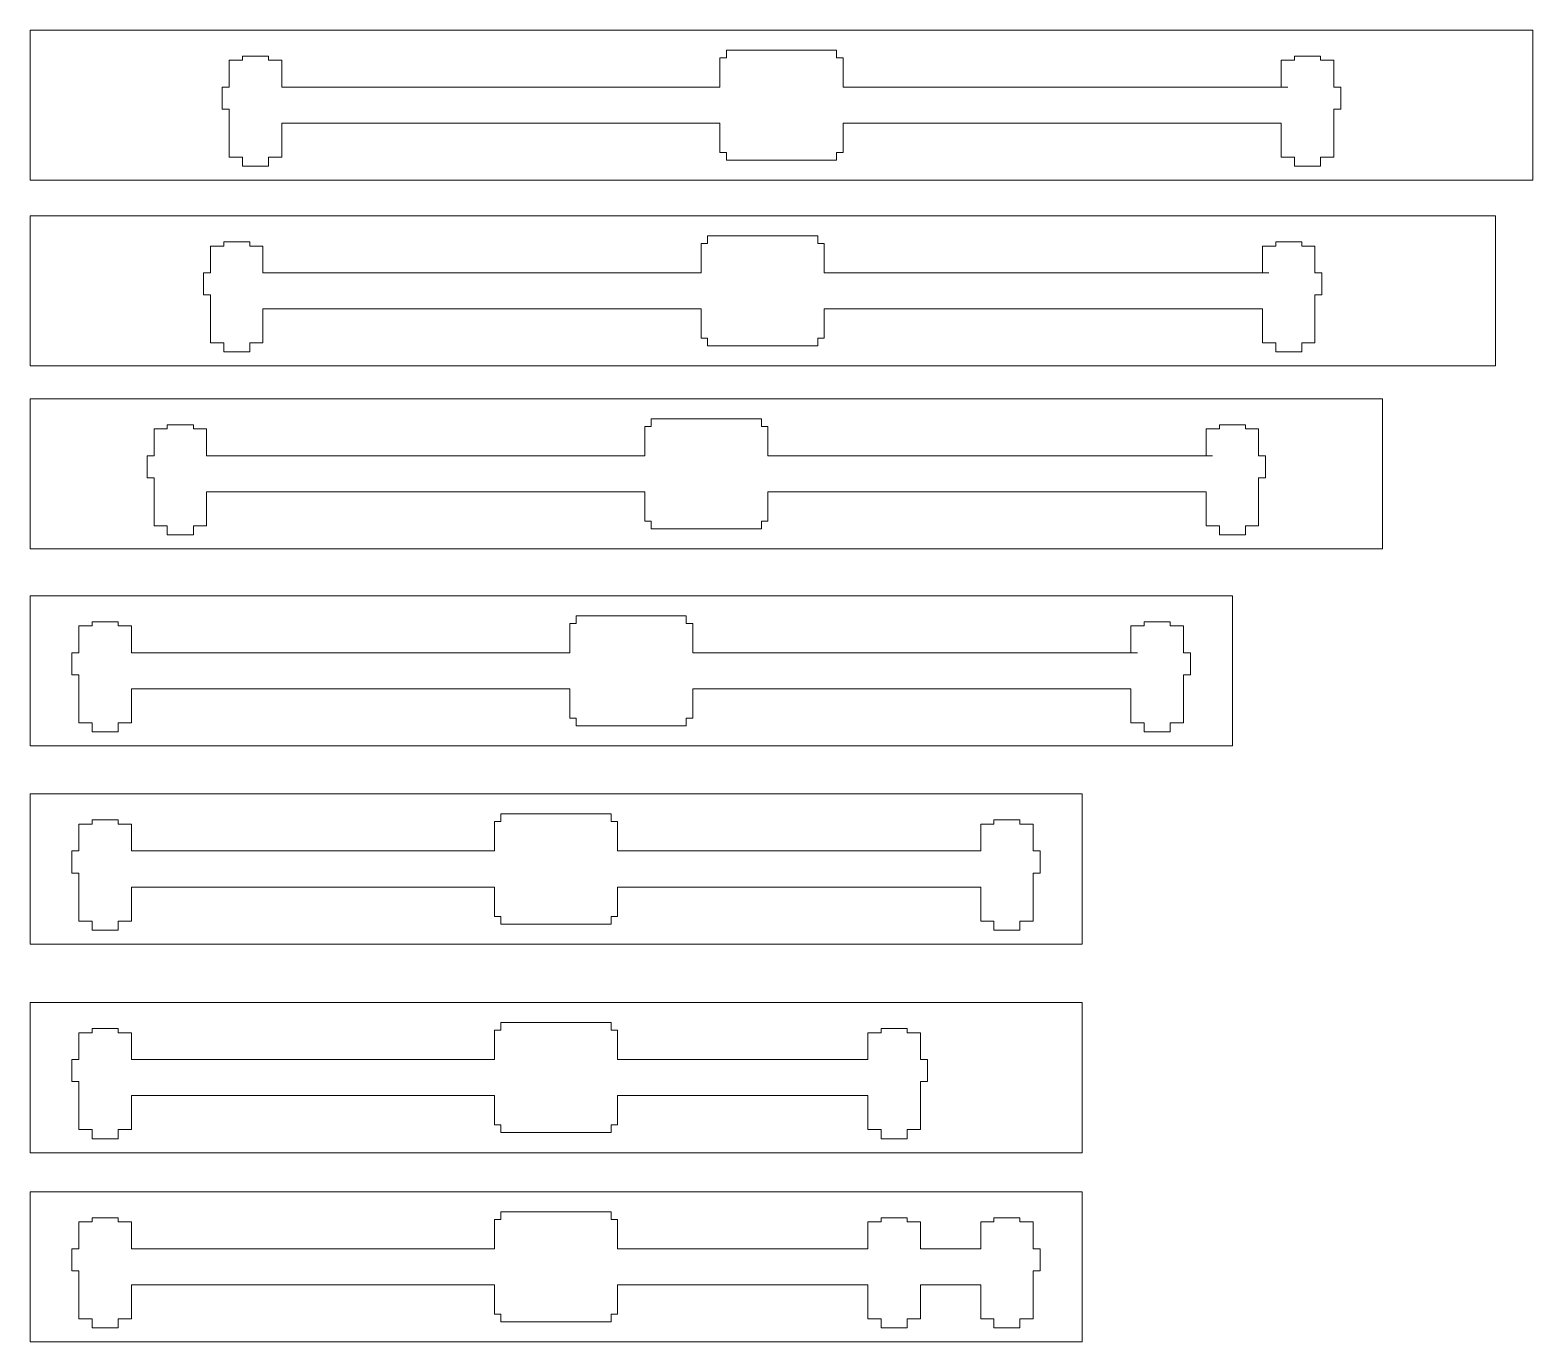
# Model space of a CAD drawing. Header units: millimetres. Extents: x -489 to 489, y -241 to 468.
# Drawn here: x 97.3 to 287.8, y -71.3 to 95.1 of the extents above; entities that cross this region are included whole.
import ezdxf

# ---------------------------------------------------------------- set-up
doc = ezdxf.new("R2010")
doc.units = ezdxf.units.MM
doc.header["$MEASUREMENT"] = 0
doc.layers.add('Layer 1', color=7, linetype='Continuous')

msp = doc.modelspace()

# ---------------------------------------------------------------- linework, layer by layer
at = {"layer": 'Layer 1', "color": 250, "lineweight": 9}
for points in [[(97.2987, 76.0051), (287.7987, 76.0051), (287.7987, 95.0551), (97.2987, 95.0551), (97.2987, 76.0051)], [(97.2989, 52.4551), (283.0359, 52.4551), (283.0359, 71.5051), (97.2989, 71.5051), (97.2989, 52.4551)], [(97.2987, 29.26), (268.7487, 29.26), (268.7487, 48.31), (97.2987, 48.31), (97.2987, 29.26)], [(97.2987, 4.2793), (249.6987, 4.2793), (249.6987, 23.3293), (97.2987, 23.3293), (97.2987, 4.2793)], [(97.2987, -20.856), (230.6487, -20.856), (230.6487, -1.806), (97.2987, -1.806), (97.2987, -20.856)], [(97.2987, -47.3027), (230.6487, -47.3027), (230.6487, -28.2527), (97.2987, -28.2527), (97.2987, -47.3027)], [(97.2987, -71.3027), (230.6487, -71.3027), (230.6487, -52.2527), (97.2987, -52.2527), (97.2987, -71.3027)]]:
    msp.add_lwpolyline(points, close=True, dxfattribs=at)
for points in [[(127.5247, 91.7531), (127.5247, 91.7531), (124.2227, 91.7531), (124.2227, 91.7531)], [(124.2227, 91.7531), (124.2227, 91.7531), (124.2227, 91.2197), (124.2227, 91.2197)], [(127.5247, 91.2197), (127.5247, 91.2197), (127.5247, 91.7531), (127.5247, 91.7531)], [(185.5637, 91.5347), (185.5637, 91.5347), (184.7509, 91.5347), (184.7509, 91.5347)], [(184.7509, 87.8161), (184.7509, 87.8161), (184.7509, 91.5347), (184.7509, 91.5347)], [(185.5637, 92.5151), (185.5637, 92.5151), (199.5337, 92.5151), (199.5337, 92.5151)], [(185.5637, 92.5151), (185.5637, 92.5151), (185.5637, 91.5347), (185.5637, 91.5347)], [(199.5337, 92.5151), (199.5337, 92.5151), (199.5337, 91.5347), (199.5337, 91.5347)], [(199.5337, 91.5347), (199.5337, 91.5347), (200.3465, 91.5347), (200.3465, 91.5347)], [(200.3465, 87.8161), (200.3465, 87.8161), (200.3465, 91.5347), (200.3465, 91.5347)], [(257.5727, 91.2197), (257.5727, 91.2197), (257.5727, 91.7531), (257.5727, 91.7531)], [(257.5727, 91.7531), (257.5727, 91.7531), (260.8747, 91.7531), (260.8747, 91.7531)], [(260.8747, 91.7531), (260.8747, 91.7531), (260.8747, 91.2197), (260.8747, 91.2197)], [(124.2227, 91.2197), (124.2227, 91.2197), (122.5463, 91.2197), (122.5463, 91.2197)], [(122.5463, 91.2197), (122.5463, 91.2197), (122.5463, 87.8161), (122.5463, 87.8161)], [(129.2011, 91.2197), (129.2011, 91.2197), (127.5247, 91.2197), (127.5247, 91.2197)], [(129.2011, 87.8161), (129.2011, 87.8161), (129.2011, 91.2197), (129.2011, 91.2197)], [(255.8963, 87.8161), (255.8963, 87.8161), (255.8963, 91.2197), (255.8963, 91.2197)], [(255.8963, 91.2197), (255.8963, 91.2197), (257.5727, 91.2197), (257.5727, 91.2197)], [(260.8747, 91.2197), (260.8747, 91.2197), (262.5511, 91.2197), (262.5511, 91.2197)], [(262.5511, 91.2197), (262.5511, 91.2197), (262.5511, 87.8161), (262.5511, 87.8161)], [(122.5463, 87.8161), (122.5463, 87.8161), (121.6573, 87.8161), (121.6573, 87.8161)], [(121.6573, 87.8161), (121.6573, 87.8161), (121.6573, 85.0221), (121.6573, 85.0221)], [(184.7509, 87.8161), (184.7509, 87.8161), (129.2011, 87.8161), (129.2011, 87.8161)], [(200.3465, 87.8161), (200.3465, 87.8161), (256.7091, 87.8161), (256.7091, 87.8161)], [(262.5511, 87.8161), (262.5511, 87.8161), (263.4401, 87.8161), (263.4401, 87.8161)], [(263.4401, 87.8161), (263.4401, 87.8161), (263.4401, 85.0221), (263.4401, 85.0221)], [(121.6573, 85.0221), (121.6573, 85.0221), (122.5463, 85.0221), (122.5463, 85.0221)], [(122.5463, 85.0221), (122.5463, 85.0221), (122.5463, 78.9261), (122.5463, 78.9261)], [(263.4401, 85.0221), (263.4401, 85.0221), (262.5511, 85.0221), (262.5511, 85.0221)], [(262.5511, 85.0221), (262.5511, 85.0221), (262.5511, 78.9261), (262.5511, 78.9261)], [(129.2011, 78.9261), (129.2011, 78.9261), (129.2011, 83.2441), (129.2011, 83.2441)], [(129.2011, 83.2441), (129.2011, 83.2441), (184.7509, 83.2441), (184.7509, 83.2441)], [(184.7509, 83.2441), (184.7509, 83.2441), (184.7509, 79.5255), (184.7509, 79.5255)], [(255.8963, 83.2441), (255.8963, 83.2441), (200.3465, 83.2441), (200.3465, 83.2441)], [(200.3465, 79.5255), (200.3465, 79.5255), (200.3465, 83.2441), (200.3465, 83.2441)], [(255.8963, 78.9261), (255.8963, 78.9261), (255.8963, 83.2441), (255.8963, 83.2441)], [(122.5463, 78.9261), (122.5463, 78.9261), (124.2227, 78.9261), (124.2227, 78.9261)], [(124.2227, 78.9261), (124.2227, 78.9261), (124.2227, 77.7831), (124.2227, 77.7831)], [(127.5247, 77.7831), (127.5247, 77.7831), (127.5247, 78.9261), (127.5247, 78.9261)], [(127.5247, 78.9261), (127.5247, 78.9261), (129.2011, 78.9261), (129.2011, 78.9261)], [(184.7509, 79.5255), (184.7509, 79.5255), (185.5637, 79.5255), (185.5637, 79.5255)], [(185.5637, 79.5255), (185.5637, 79.5255), (185.5637, 78.5451), (185.5637, 78.5451)], [(185.5637, 78.5451), (185.5637, 78.5451), (199.5337, 78.5451), (199.5337, 78.5451)], [(199.5337, 78.5451), (199.5337, 78.5451), (199.5337, 79.5255), (199.5337, 79.5255)], [(199.5337, 79.5255), (199.5337, 79.5255), (200.3465, 79.5255), (200.3465, 79.5255)], [(257.5727, 78.9261), (257.5727, 78.9261), (255.8963, 78.9261), (255.8963, 78.9261)], [(257.5727, 77.7831), (257.5727, 77.7831), (257.5727, 78.9261), (257.5727, 78.9261)], [(262.5511, 78.9261), (262.5511, 78.9261), (260.8747, 78.9261), (260.8747, 78.9261)], [(260.8747, 78.9261), (260.8747, 78.9261), (260.8747, 77.7831), (260.8747, 77.7831)], [(124.2227, 77.7831), (124.2227, 77.7831), (127.5247, 77.7831), (127.5247, 77.7831)], [(260.8747, 77.7831), (260.8747, 77.7831), (257.5727, 77.7831), (257.5727, 77.7831)], [(183.1824, 68.9651), (183.1824, 68.9651), (197.1524, 68.9651), (197.1524, 68.9651)], [(183.1824, 68.9651), (183.1824, 68.9651), (183.1824, 67.9847), (183.1824, 67.9847)], [(197.1524, 68.9651), (197.1524, 68.9651), (197.1524, 67.9847), (197.1524, 67.9847)], [(121.8414, 67.6697), (121.8414, 67.6697), (120.165, 67.6697), (120.165, 67.6697)], [(120.165, 67.6697), (120.165, 67.6697), (120.165, 64.2661), (120.165, 64.2661)], [(125.1434, 68.2031), (125.1434, 68.2031), (121.8414, 68.2031), (121.8414, 68.2031)], [(121.8414, 68.2031), (121.8414, 68.2031), (121.8414, 67.6697), (121.8414, 67.6697)], [(125.1434, 67.6697), (125.1434, 67.6697), (125.1434, 68.2031), (125.1434, 68.2031)], [(126.8198, 67.6697), (126.8198, 67.6697), (125.1434, 67.6697), (125.1434, 67.6697)], [(126.8198, 64.2661), (126.8198, 64.2661), (126.8198, 67.6697), (126.8198, 67.6697)], [(183.1824, 67.9847), (183.1824, 67.9847), (182.3696, 67.9847), (182.3696, 67.9847)], [(182.3696, 64.2661), (182.3696, 64.2661), (182.3696, 67.9847), (182.3696, 67.9847)], [(197.1524, 67.9847), (197.1524, 67.9847), (197.9652, 67.9847), (197.9652, 67.9847)], [(197.9652, 64.2661), (197.9652, 64.2661), (197.9652, 67.9847), (197.9652, 67.9847)], [(253.515, 64.2661), (253.515, 64.2661), (253.515, 67.6697), (253.515, 67.6697)], [(253.515, 67.6697), (253.515, 67.6697), (255.1914, 67.6697), (255.1914, 67.6697)], [(255.1914, 67.6697), (255.1914, 67.6697), (255.1914, 68.2031), (255.1914, 68.2031)], [(255.1914, 68.2031), (255.1914, 68.2031), (258.4934, 68.2031), (258.4934, 68.2031)], [(258.4934, 68.2031), (258.4934, 68.2031), (258.4934, 67.6697), (258.4934, 67.6697)], [(258.4934, 67.6697), (258.4934, 67.6697), (260.1698, 67.6697), (260.1698, 67.6697)], [(260.1698, 67.6697), (260.1698, 67.6697), (260.1698, 64.2661), (260.1698, 64.2661)], [(120.165, 64.2661), (120.165, 64.2661), (119.276, 64.2661), (119.276, 64.2661)], [(119.276, 64.2661), (119.276, 64.2661), (119.276, 61.4721), (119.276, 61.4721)], [(182.3696, 64.2661), (182.3696, 64.2661), (126.8198, 64.2661), (126.8198, 64.2661)], [(197.9652, 64.2661), (197.9652, 64.2661), (254.3278, 64.2661), (254.3278, 64.2661)], [(260.1698, 64.2661), (260.1698, 64.2661), (261.0588, 64.2661), (261.0588, 64.2661)], [(261.0588, 64.2661), (261.0588, 64.2661), (261.0588, 61.4721), (261.0588, 61.4721)], [(119.276, 61.4721), (119.276, 61.4721), (120.165, 61.4721), (120.165, 61.4721)], [(120.165, 61.4721), (120.165, 61.4721), (120.165, 55.3761), (120.165, 55.3761)], [(261.0588, 61.4721), (261.0588, 61.4721), (260.1698, 61.4721), (260.1698, 61.4721)], [(260.1698, 61.4721), (260.1698, 61.4721), (260.1698, 55.3761), (260.1698, 55.3761)], [(126.8198, 55.3761), (126.8198, 55.3761), (126.8198, 59.6941), (126.8198, 59.6941)], [(126.8198, 59.6941), (126.8198, 59.6941), (182.3696, 59.6941), (182.3696, 59.6941)], [(182.3696, 59.6941), (182.3696, 59.6941), (182.3696, 55.9755), (182.3696, 55.9755)], [(253.515, 59.6941), (253.515, 59.6941), (197.9652, 59.6941), (197.9652, 59.6941)], [(197.9652, 55.9755), (197.9652, 55.9755), (197.9652, 59.6941), (197.9652, 59.6941)], [(253.515, 55.3761), (253.515, 55.3761), (253.515, 59.6941), (253.515, 59.6941)], [(120.165, 55.3761), (120.165, 55.3761), (121.8414, 55.3761), (121.8414, 55.3761)], [(121.8414, 55.3761), (121.8414, 55.3761), (121.8414, 54.2331), (121.8414, 54.2331)], [(125.1434, 54.2331), (125.1434, 54.2331), (125.1434, 55.3761), (125.1434, 55.3761)], [(125.1434, 55.3761), (125.1434, 55.3761), (126.8198, 55.3761), (126.8198, 55.3761)], [(182.3696, 55.9755), (182.3696, 55.9755), (183.1824, 55.9755), (183.1824, 55.9755)], [(183.1824, 55.9755), (183.1824, 55.9755), (183.1824, 54.9951), (183.1824, 54.9951)], [(197.1524, 54.9951), (197.1524, 54.9951), (197.1524, 55.9755), (197.1524, 55.9755)], [(197.1524, 55.9755), (197.1524, 55.9755), (197.9652, 55.9755), (197.9652, 55.9755)], [(255.1914, 55.3761), (255.1914, 55.3761), (253.515, 55.3761), (253.515, 55.3761)], [(255.1914, 54.2331), (255.1914, 54.2331), (255.1914, 55.3761), (255.1914, 55.3761)], [(260.1698, 55.3761), (260.1698, 55.3761), (258.4934, 55.3761), (258.4934, 55.3761)], [(258.4934, 55.3761), (258.4934, 55.3761), (258.4934, 54.2331), (258.4934, 54.2331)], [(121.8414, 54.2331), (121.8414, 54.2331), (125.1434, 54.2331), (125.1434, 54.2331)], [(183.1824, 54.9951), (183.1824, 54.9951), (197.1524, 54.9951), (197.1524, 54.9951)], [(258.4934, 54.2331), (258.4934, 54.2331), (255.1914, 54.2331), (255.1914, 54.2331)], [(176.0387, 45.77), (176.0387, 45.77), (190.0087, 45.77), (190.0087, 45.77)], [(176.0387, 45.77), (176.0387, 45.77), (176.0387, 44.7896), (176.0387, 44.7896)], [(190.0087, 45.77), (190.0087, 45.77), (190.0087, 44.7896), (190.0087, 44.7896)], [(114.6977, 44.4746), (114.6977, 44.4746), (113.0213, 44.4746), (113.0213, 44.4746)], [(113.0213, 44.4746), (113.0213, 44.4746), (113.0213, 41.071), (113.0213, 41.071)], [(117.9997, 45.008), (117.9997, 45.008), (114.6977, 45.008), (114.6977, 45.008)], [(114.6977, 45.008), (114.6977, 45.008), (114.6977, 44.4746), (114.6977, 44.4746)], [(117.9997, 44.4746), (117.9997, 44.4746), (117.9997, 45.008), (117.9997, 45.008)], [(119.6761, 44.4746), (119.6761, 44.4746), (117.9997, 44.4746), (117.9997, 44.4746)], [(119.6761, 41.071), (119.6761, 41.071), (119.6761, 44.4746), (119.6761, 44.4746)], [(176.0387, 44.7896), (176.0387, 44.7896), (175.2259, 44.7896), (175.2259, 44.7896)], [(175.2259, 41.071), (175.2259, 41.071), (175.2259, 44.7896), (175.2259, 44.7896)], [(190.0087, 44.7896), (190.0087, 44.7896), (190.8215, 44.7896), (190.8215, 44.7896)], [(190.8215, 41.071), (190.8215, 41.071), (190.8215, 44.7896), (190.8215, 44.7896)], [(246.3713, 41.071), (246.3713, 41.071), (246.3713, 44.4746), (246.3713, 44.4746)], [(246.3713, 44.4746), (246.3713, 44.4746), (248.0477, 44.4746), (248.0477, 44.4746)], [(248.0477, 44.4746), (248.0477, 44.4746), (248.0477, 45.008), (248.0477, 45.008)], [(248.0477, 45.008), (248.0477, 45.008), (251.3497, 45.008), (251.3497, 45.008)], [(251.3497, 45.008), (251.3497, 45.008), (251.3497, 44.4746), (251.3497, 44.4746)], [(251.3497, 44.4746), (251.3497, 44.4746), (253.0261, 44.4746), (253.0261, 44.4746)], [(253.0261, 44.4746), (253.0261, 44.4746), (253.0261, 41.071), (253.0261, 41.071)], [(113.0213, 41.071), (113.0213, 41.071), (112.1323, 41.071), (112.1323, 41.071)], [(112.1323, 41.071), (112.1323, 41.071), (112.1323, 38.277), (112.1323, 38.277)], [(175.2259, 41.071), (175.2259, 41.071), (119.6761, 41.071), (119.6761, 41.071)], [(190.8215, 41.071), (190.8215, 41.071), (247.1841, 41.071), (247.1841, 41.071)], [(253.0261, 41.071), (253.0261, 41.071), (253.9151, 41.071), (253.9151, 41.071)], [(253.9151, 41.071), (253.9151, 41.071), (253.9151, 38.277), (253.9151, 38.277)], [(112.1323, 38.277), (112.1323, 38.277), (113.0213, 38.277), (113.0213, 38.277)], [(113.0213, 38.277), (113.0213, 38.277), (113.0213, 32.181), (113.0213, 32.181)], [(253.9151, 38.277), (253.9151, 38.277), (253.0261, 38.277), (253.0261, 38.277)], [(253.0261, 38.277), (253.0261, 38.277), (253.0261, 32.181), (253.0261, 32.181)], [(119.6761, 32.181), (119.6761, 32.181), (119.6761, 36.499), (119.6761, 36.499)], [(119.6761, 36.499), (119.6761, 36.499), (175.2259, 36.499), (175.2259, 36.499)], [(175.2259, 36.499), (175.2259, 36.499), (175.2259, 32.7804), (175.2259, 32.7804)], [(246.3713, 36.499), (246.3713, 36.499), (190.8215, 36.499), (190.8215, 36.499)], [(190.8215, 32.7804), (190.8215, 32.7804), (190.8215, 36.499), (190.8215, 36.499)], [(246.3713, 32.181), (246.3713, 32.181), (246.3713, 36.499), (246.3713, 36.499)], [(175.2259, 32.7804), (175.2259, 32.7804), (176.0387, 32.7804), (176.0387, 32.7804)], [(176.0387, 32.7804), (176.0387, 32.7804), (176.0387, 31.8), (176.0387, 31.8)], [(190.0087, 31.8), (190.0087, 31.8), (190.0087, 32.7804), (190.0087, 32.7804)], [(190.0087, 32.7804), (190.0087, 32.7804), (190.8215, 32.7804), (190.8215, 32.7804)], [(113.0213, 32.181), (113.0213, 32.181), (114.6977, 32.181), (114.6977, 32.181)], [(114.6977, 32.181), (114.6977, 32.181), (114.6977, 31.038), (114.6977, 31.038)], [(114.6977, 31.038), (114.6977, 31.038), (117.9997, 31.038), (117.9997, 31.038)], [(117.9997, 31.038), (117.9997, 31.038), (117.9997, 32.181), (117.9997, 32.181)], [(117.9997, 32.181), (117.9997, 32.181), (119.6761, 32.181), (119.6761, 32.181)], [(176.0387, 31.8), (176.0387, 31.8), (190.0087, 31.8), (190.0087, 31.8)], [(248.0477, 32.181), (248.0477, 32.181), (246.3713, 32.181), (246.3713, 32.181)], [(248.0477, 31.038), (248.0477, 31.038), (248.0477, 32.181), (248.0477, 32.181)], [(251.3497, 31.038), (251.3497, 31.038), (248.0477, 31.038), (248.0477, 31.038)], [(253.0261, 32.181), (253.0261, 32.181), (251.3497, 32.181), (251.3497, 32.181)], [(251.3497, 32.181), (251.3497, 32.181), (251.3497, 31.038), (251.3497, 31.038)], [(105.1727, 19.4939), (105.1727, 19.4939), (103.4963, 19.4939), (103.4963, 19.4939)], [(103.4963, 19.4939), (103.4963, 19.4939), (103.4963, 16.0903), (103.4963, 16.0903)], [(108.4747, 20.0273), (108.4747, 20.0273), (105.1727, 20.0273), (105.1727, 20.0273)], [(105.1727, 20.0273), (105.1727, 20.0273), (105.1727, 19.4939), (105.1727, 19.4939)], [(108.4747, 19.4939), (108.4747, 19.4939), (108.4747, 20.0273), (108.4747, 20.0273)], [(110.1511, 19.4939), (110.1511, 19.4939), (108.4747, 19.4939), (108.4747, 19.4939)], [(110.1511, 16.0903), (110.1511, 16.0903), (110.1511, 19.4939), (110.1511, 19.4939)], [(166.5137, 19.8089), (166.5137, 19.8089), (165.7009, 19.8089), (165.7009, 19.8089)], [(165.7009, 16.0903), (165.7009, 16.0903), (165.7009, 19.8089), (165.7009, 19.8089)], [(166.5137, 20.7893), (166.5137, 20.7893), (180.4837, 20.7893), (180.4837, 20.7893)], [(166.5137, 20.7893), (166.5137, 20.7893), (166.5137, 19.8089), (166.5137, 19.8089)], [(180.4837, 20.7893), (180.4837, 20.7893), (180.4837, 19.8089), (180.4837, 19.8089)], [(180.4837, 19.8089), (180.4837, 19.8089), (181.2965, 19.8089), (181.2965, 19.8089)], [(181.2965, 16.0903), (181.2965, 16.0903), (181.2965, 19.8089), (181.2965, 19.8089)], [(236.8463, 16.0903), (236.8463, 16.0903), (236.8463, 19.4939), (236.8463, 19.4939)], [(236.8463, 19.4939), (236.8463, 19.4939), (238.5227, 19.4939), (238.5227, 19.4939)], [(238.5227, 19.4939), (238.5227, 19.4939), (238.5227, 20.0273), (238.5227, 20.0273)], [(238.5227, 20.0273), (238.5227, 20.0273), (241.8247, 20.0273), (241.8247, 20.0273)], [(241.8247, 20.0273), (241.8247, 20.0273), (241.8247, 19.4939), (241.8247, 19.4939)], [(241.8247, 19.4939), (241.8247, 19.4939), (243.5011, 19.4939), (243.5011, 19.4939)], [(243.5011, 19.4939), (243.5011, 19.4939), (243.5011, 16.0903), (243.5011, 16.0903)], [(103.4963, 16.0903), (103.4963, 16.0903), (102.6073, 16.0903), (102.6073, 16.0903)], [(102.6073, 16.0903), (102.6073, 16.0903), (102.6073, 13.2963), (102.6073, 13.2963)], [(165.7009, 16.0903), (165.7009, 16.0903), (110.1511, 16.0903), (110.1511, 16.0903)], [(181.2965, 16.0903), (181.2965, 16.0903), (237.6591, 16.0903), (237.6591, 16.0903)], [(243.5011, 16.0903), (243.5011, 16.0903), (244.3901, 16.0903), (244.3901, 16.0903)], [(244.3901, 16.0903), (244.3901, 16.0903), (244.3901, 13.2963), (244.3901, 13.2963)], [(102.6073, 13.2963), (102.6073, 13.2963), (103.4963, 13.2963), (103.4963, 13.2963)], [(103.4963, 13.2963), (103.4963, 13.2963), (103.4963, 7.2003), (103.4963, 7.2003)], [(110.1511, 7.2003), (110.1511, 7.2003), (110.1511, 11.5183), (110.1511, 11.5183)], [(110.1511, 11.5183), (110.1511, 11.5183), (165.7009, 11.5183), (165.7009, 11.5183)], [(165.7009, 11.5183), (165.7009, 11.5183), (165.7009, 7.7997), (165.7009, 7.7997)], [(236.8463, 11.5183), (236.8463, 11.5183), (181.2965, 11.5183), (181.2965, 11.5183)], [(181.2965, 7.7997), (181.2965, 7.7997), (181.2965, 11.5183), (181.2965, 11.5183)], [(236.8463, 7.2003), (236.8463, 7.2003), (236.8463, 11.5183), (236.8463, 11.5183)], [(244.3901, 13.2963), (244.3901, 13.2963), (243.5011, 13.2963), (243.5011, 13.2963)], [(243.5011, 13.2963), (243.5011, 13.2963), (243.5011, 7.2003), (243.5011, 7.2003)], [(165.7009, 7.7997), (165.7009, 7.7997), (166.5137, 7.7997), (166.5137, 7.7997)], [(166.5137, 7.7997), (166.5137, 7.7997), (166.5137, 6.8193), (166.5137, 6.8193)], [(180.4837, 6.8193), (180.4837, 6.8193), (180.4837, 7.7997), (180.4837, 7.7997)], [(180.4837, 7.7997), (180.4837, 7.7997), (181.2965, 7.7997), (181.2965, 7.7997)], [(103.4963, 7.2003), (103.4963, 7.2003), (105.1727, 7.2003), (105.1727, 7.2003)], [(105.1727, 7.2003), (105.1727, 7.2003), (105.1727, 6.0573), (105.1727, 6.0573)], [(105.1727, 6.0573), (105.1727, 6.0573), (108.4747, 6.0573), (108.4747, 6.0573)], [(108.4747, 6.0573), (108.4747, 6.0573), (108.4747, 7.2003), (108.4747, 7.2003)], [(108.4747, 7.2003), (108.4747, 7.2003), (110.1511, 7.2003), (110.1511, 7.2003)], [(166.5137, 6.8193), (166.5137, 6.8193), (180.4837, 6.8193), (180.4837, 6.8193)], [(238.5227, 7.2003), (238.5227, 7.2003), (236.8463, 7.2003), (236.8463, 7.2003)], [(238.5227, 6.0573), (238.5227, 6.0573), (238.5227, 7.2003), (238.5227, 7.2003)], [(241.8247, 6.0573), (241.8247, 6.0573), (238.5227, 6.0573), (238.5227, 6.0573)], [(243.5011, 7.2003), (243.5011, 7.2003), (241.8247, 7.2003), (241.8247, 7.2003)], [(241.8247, 7.2003), (241.8247, 7.2003), (241.8247, 6.0573), (241.8247, 6.0573)], [(105.1727, -5.6414), (105.1727, -5.6414), (103.4963, -5.6414), (103.4963, -5.6414)], [(103.4963, -5.6414), (103.4963, -5.6414), (103.4963, -9.045), (103.4963, -9.045)], [(108.4747, -5.108), (108.4747, -5.108), (105.1727, -5.108), (105.1727, -5.108)], [(105.1727, -5.108), (105.1727, -5.108), (105.1727, -5.6414), (105.1727, -5.6414)], [(108.4747, -5.6414), (108.4747, -5.6414), (108.4747, -5.108), (108.4747, -5.108)], [(110.1511, -5.6414), (110.1511, -5.6414), (108.4747, -5.6414), (108.4747, -5.6414)], [(110.1511, -9.045), (110.1511, -9.045), (110.1511, -5.6414), (110.1511, -5.6414)], [(156.9887, -5.3264), (156.9887, -5.3264), (156.1759, -5.3264), (156.1759, -5.3264)], [(156.1759, -9.045), (156.1759, -9.045), (156.1759, -5.3264), (156.1759, -5.3264)], [(170.9587, -4.346), (170.9587, -4.346), (156.9887, -4.346), (156.9887, -4.346)], [(156.9887, -4.346), (156.9887, -4.346), (156.9887, -5.3264), (156.9887, -5.3264)], [(170.9587, -4.346), (170.9587, -4.346), (170.9587, -5.3264), (170.9587, -5.3264)], [(170.9587, -5.3264), (170.9587, -5.3264), (171.7715, -5.3264), (171.7715, -5.3264)], [(171.7715, -9.045), (171.7715, -9.045), (171.7715, -5.3264), (171.7715, -5.3264)], [(219.4727, -5.6414), (219.4727, -5.6414), (217.7963, -5.6414), (217.7963, -5.6414)], [(217.7963, -5.6414), (217.7963, -5.6414), (217.7963, -9.045), (217.7963, -9.045)], [(222.7747, -5.108), (222.7747, -5.108), (219.4727, -5.108), (219.4727, -5.108)], [(219.4727, -5.108), (219.4727, -5.108), (219.4727, -5.6414), (219.4727, -5.6414)], [(222.7747, -5.6414), (222.7747, -5.6414), (222.7747, -5.108), (222.7747, -5.108)], [(224.4511, -5.6414), (224.4511, -5.6414), (222.7747, -5.6414), (222.7747, -5.6414)], [(224.4511, -9.045), (224.4511, -9.045), (224.4511, -5.6414), (224.4511, -5.6414)], [(103.4963, -9.045), (103.4963, -9.045), (102.6073, -9.045), (102.6073, -9.045)], [(102.6073, -9.045), (102.6073, -9.045), (102.6073, -11.839), (102.6073, -11.839)], [(156.1759, -9.045), (156.1759, -9.045), (110.1511, -9.045), (110.1511, -9.045)], [(217.7963, -9.045), (217.7963, -9.045), (171.7715, -9.045), (171.7715, -9.045)], [(225.3401, -9.045), (225.3401, -9.045), (224.4511, -9.045), (224.4511, -9.045)], [(225.3401, -11.839), (225.3401, -11.839), (225.3401, -9.045), (225.3401, -9.045)], [(102.6073, -11.839), (102.6073, -11.839), (103.4963, -11.839), (103.4963, -11.839)], [(103.4963, -11.839), (103.4963, -11.839), (103.4963, -17.935), (103.4963, -17.935)], [(224.4511, -17.935), (224.4511, -17.935), (224.4511, -11.839), (224.4511, -11.839)], [(224.4511, -11.839), (224.4511, -11.839), (225.3401, -11.839), (225.3401, -11.839)], [(110.1511, -17.935), (110.1511, -17.935), (110.1511, -13.617), (110.1511, -13.617)], [(110.1511, -13.617), (110.1511, -13.617), (156.1759, -13.617), (156.1759, -13.617)], [(156.1759, -13.617), (156.1759, -13.617), (156.1759, -17.3356), (156.1759, -17.3356)], [(171.7715, -17.3356), (171.7715, -17.3356), (171.7715, -13.617), (171.7715, -13.617)], [(171.7715, -13.617), (171.7715, -13.617), (217.7963, -13.617), (217.7963, -13.617)], [(217.7963, -13.617), (217.7963, -13.617), (217.7963, -17.935), (217.7963, -17.935)], [(103.4963, -17.935), (103.4963, -17.935), (105.1727, -17.935), (105.1727, -17.935)], [(105.1727, -17.935), (105.1727, -17.935), (105.1727, -19.078), (105.1727, -19.078)], [(108.4747, -19.078), (108.4747, -19.078), (108.4747, -17.935), (108.4747, -17.935)], [(108.4747, -17.935), (108.4747, -17.935), (110.1511, -17.935), (110.1511, -17.935)], [(156.1759, -17.3356), (156.1759, -17.3356), (156.9887, -17.3356), (156.9887, -17.3356)], [(156.9887, -17.3356), (156.9887, -17.3356), (156.9887, -18.316), (156.9887, -18.316)], [(156.9887, -18.316), (156.9887, -18.316), (170.9587, -18.316), (170.9587, -18.316)], [(170.9587, -18.316), (170.9587, -18.316), (170.9587, -17.3356), (170.9587, -17.3356)], [(170.9587, -17.3356), (170.9587, -17.3356), (171.7715, -17.3356), (171.7715, -17.3356)], [(217.7963, -17.935), (217.7963, -17.935), (219.4727, -17.935), (219.4727, -17.935)], [(219.4727, -17.935), (219.4727, -17.935), (219.4727, -19.078), (219.4727, -19.078)], [(222.7747, -19.078), (222.7747, -19.078), (222.7747, -17.935), (222.7747, -17.935)], [(222.7747, -17.935), (222.7747, -17.935), (224.4511, -17.935), (224.4511, -17.935)], [(105.1727, -19.078), (105.1727, -19.078), (108.4747, -19.078), (108.4747, -19.078)], [(219.4727, -19.078), (219.4727, -19.078), (222.7747, -19.078), (222.7747, -19.078)], [(105.1727, -32.0881), (105.1727, -32.0881), (103.4963, -32.0881), (103.4963, -32.0881)], [(103.4963, -32.0881), (103.4963, -32.0881), (103.4963, -35.4917), (103.4963, -35.4917)], [(108.4747, -31.5547), (108.4747, -31.5547), (105.1727, -31.5547), (105.1727, -31.5547)], [(105.1727, -31.5547), (105.1727, -31.5547), (105.1727, -32.0881), (105.1727, -32.0881)], [(108.4747, -32.0881), (108.4747, -32.0881), (108.4747, -31.5547), (108.4747, -31.5547)], [(110.1511, -32.0881), (110.1511, -32.0881), (108.4747, -32.0881), (108.4747, -32.0881)], [(110.1511, -35.4917), (110.1511, -35.4917), (110.1511, -32.0881), (110.1511, -32.0881)], [(156.9887, -31.7731), (156.9887, -31.7731), (156.1759, -31.7731), (156.1759, -31.7731)], [(156.1759, -35.4917), (156.1759, -35.4917), (156.1759, -31.7731), (156.1759, -31.7731)], [(170.9587, -30.7927), (170.9587, -30.7927), (156.9887, -30.7927), (156.9887, -30.7927)], [(156.9887, -30.7927), (156.9887, -30.7927), (156.9887, -31.7731), (156.9887, -31.7731)], [(170.9587, -30.7927), (170.9587, -30.7927), (170.9587, -31.7731), (170.9587, -31.7731)], [(170.9587, -31.7731), (170.9587, -31.7731), (171.7715, -31.7731), (171.7715, -31.7731)], [(171.7715, -35.4917), (171.7715, -35.4917), (171.7715, -31.7731), (171.7715, -31.7731)], [(205.1853, -32.0881), (205.1853, -32.0881), (203.5089, -32.0881), (203.5089, -32.0881)], [(203.5089, -32.0881), (203.5089, -32.0881), (203.5089, -35.4917), (203.5089, -35.4917)], [(208.4873, -31.5547), (208.4873, -31.5547), (205.1853, -31.5547), (205.1853, -31.5547)], [(205.1853, -31.5547), (205.1853, -31.5547), (205.1853, -32.0881), (205.1853, -32.0881)], [(208.4873, -32.0881), (208.4873, -32.0881), (208.4873, -31.5547), (208.4873, -31.5547)], [(210.1637, -32.0881), (210.1637, -32.0881), (208.4873, -32.0881), (208.4873, -32.0881)], [(210.1637, -35.4917), (210.1637, -35.4917), (210.1637, -32.0881), (210.1637, -32.0881)], [(103.4963, -35.4917), (103.4963, -35.4917), (102.6073, -35.4917), (102.6073, -35.4917)], [(102.6073, -35.4917), (102.6073, -35.4917), (102.6073, -38.2857), (102.6073, -38.2857)], [(156.1759, -35.4917), (156.1759, -35.4917), (110.1511, -35.4917), (110.1511, -35.4917)], [(203.5089, -35.4917), (203.5089, -35.4917), (171.7715, -35.4917), (171.7715, -35.4917)], [(211.0527, -35.4917), (211.0527, -35.4917), (210.1637, -35.4917), (210.1637, -35.4917)], [(211.0527, -38.2857), (211.0527, -38.2857), (211.0527, -35.4917), (211.0527, -35.4917)], [(102.6073, -38.2857), (102.6073, -38.2857), (103.4963, -38.2857), (103.4963, -38.2857)], [(103.4963, -38.2857), (103.4963, -38.2857), (103.4963, -44.3817), (103.4963, -44.3817)], [(210.1637, -44.3817), (210.1637, -44.3817), (210.1637, -38.2857), (210.1637, -38.2857)], [(210.1637, -38.2857), (210.1637, -38.2857), (211.0527, -38.2857), (211.0527, -38.2857)], [(110.1511, -44.3817), (110.1511, -44.3817), (110.1511, -40.0637), (110.1511, -40.0637)], [(110.1511, -40.0637), (110.1511, -40.0637), (156.1759, -40.0637), (156.1759, -40.0637)], [(156.1759, -40.0637), (156.1759, -40.0637), (156.1759, -43.7823), (156.1759, -43.7823)], [(171.7715, -40.0637), (171.7715, -40.0637), (203.5089, -40.0637), (203.5089, -40.0637)], [(171.7715, -43.7823), (171.7715, -43.7823), (171.7715, -40.0637), (171.7715, -40.0637)], [(203.5089, -40.0637), (203.5089, -40.0637), (203.5089, -44.3817), (203.5089, -44.3817)], [(156.1759, -43.7823), (156.1759, -43.7823), (156.9887, -43.7823), (156.9887, -43.7823)], [(156.9887, -43.7823), (156.9887, -43.7823), (156.9887, -44.7627), (156.9887, -44.7627)], [(170.9587, -44.7627), (170.9587, -44.7627), (170.9587, -43.7823), (170.9587, -43.7823)], [(170.9587, -43.7823), (170.9587, -43.7823), (171.7715, -43.7823), (171.7715, -43.7823)], [(103.4963, -44.3817), (103.4963, -44.3817), (105.1727, -44.3817), (105.1727, -44.3817)], [(105.1727, -44.3817), (105.1727, -44.3817), (105.1727, -45.5247), (105.1727, -45.5247)], [(105.1727, -45.5247), (105.1727, -45.5247), (108.4747, -45.5247), (108.4747, -45.5247)], [(108.4747, -45.5247), (108.4747, -45.5247), (108.4747, -44.3817), (108.4747, -44.3817)], [(108.4747, -44.3817), (108.4747, -44.3817), (110.1511, -44.3817), (110.1511, -44.3817)], [(156.9887, -44.7627), (156.9887, -44.7627), (170.9587, -44.7627), (170.9587, -44.7627)], [(203.5089, -44.3817), (203.5089, -44.3817), (205.1853, -44.3817), (205.1853, -44.3817)], [(205.1853, -44.3817), (205.1853, -44.3817), (205.1853, -45.5247), (205.1853, -45.5247)], [(205.1853, -45.5247), (205.1853, -45.5247), (208.4873, -45.5247), (208.4873, -45.5247)], [(208.4873, -45.5247), (208.4873, -45.5247), (208.4873, -44.3817), (208.4873, -44.3817)], [(208.4873, -44.3817), (208.4873, -44.3817), (210.1637, -44.3817), (210.1637, -44.3817)], [(170.9587, -54.7927), (170.9587, -54.7927), (156.9887, -54.7927), (156.9887, -54.7927)], [(156.9887, -54.7927), (156.9887, -54.7927), (156.9887, -55.7731), (156.9887, -55.7731)], [(170.9587, -54.7927), (170.9587, -54.7927), (170.9587, -55.7731), (170.9587, -55.7731)], [(105.1727, -56.0881), (105.1727, -56.0881), (103.4963, -56.0881), (103.4963, -56.0881)], [(103.4963, -56.0881), (103.4963, -56.0881), (103.4963, -59.4917), (103.4963, -59.4917)], [(108.4747, -55.5547), (108.4747, -55.5547), (105.1727, -55.5547), (105.1727, -55.5547)], [(105.1727, -55.5547), (105.1727, -55.5547), (105.1727, -56.0881), (105.1727, -56.0881)], [(108.4747, -56.0881), (108.4747, -56.0881), (108.4747, -55.5547), (108.4747, -55.5547)], [(110.1511, -56.0881), (110.1511, -56.0881), (108.4747, -56.0881), (108.4747, -56.0881)], [(110.1511, -59.4917), (110.1511, -59.4917), (110.1511, -56.0881), (110.1511, -56.0881)], [(156.9887, -55.7731), (156.9887, -55.7731), (156.1759, -55.7731), (156.1759, -55.7731)], [(156.1759, -59.4917), (156.1759, -59.4917), (156.1759, -55.7731), (156.1759, -55.7731)], [(170.9587, -55.7731), (170.9587, -55.7731), (171.7715, -55.7731), (171.7715, -55.7731)], [(171.7715, -59.4917), (171.7715, -59.4917), (171.7715, -55.7731), (171.7715, -55.7731)], [(205.1853, -56.0881), (205.1853, -56.0881), (203.5089, -56.0881), (203.5089, -56.0881)], [(203.5089, -56.0881), (203.5089, -56.0881), (203.5089, -59.4917), (203.5089, -59.4917)], [(208.4873, -55.5547), (208.4873, -55.5547), (205.1853, -55.5547), (205.1853, -55.5547)], [(205.1853, -55.5547), (205.1853, -55.5547), (205.1853, -56.0881), (205.1853, -56.0881)], [(208.4873, -56.0881), (208.4873, -56.0881), (208.4873, -55.5547), (208.4873, -55.5547)], [(210.1637, -56.0881), (210.1637, -56.0881), (208.4873, -56.0881), (208.4873, -56.0881)], [(210.1637, -59.4917), (210.1637, -59.4917), (210.1637, -56.0881), (210.1637, -56.0881)], [(219.4727, -56.0881), (219.4727, -56.0881), (217.7963, -56.0881), (217.7963, -56.0881)], [(217.7963, -56.0881), (217.7963, -56.0881), (217.7963, -59.4917), (217.7963, -59.4917)], [(222.7747, -55.5547), (222.7747, -55.5547), (219.4727, -55.5547), (219.4727, -55.5547)], [(219.4727, -55.5547), (219.4727, -55.5547), (219.4727, -56.0881), (219.4727, -56.0881)], [(222.7747, -56.0881), (222.7747, -56.0881), (222.7747, -55.5547), (222.7747, -55.5547)], [(224.4511, -56.0881), (224.4511, -56.0881), (222.7747, -56.0881), (222.7747, -56.0881)], [(224.4511, -59.4917), (224.4511, -59.4917), (224.4511, -56.0881), (224.4511, -56.0881)], [(103.4963, -59.4917), (103.4963, -59.4917), (102.6073, -59.4917), (102.6073, -59.4917)], [(102.6073, -59.4917), (102.6073, -59.4917), (102.6073, -62.2857), (102.6073, -62.2857)], [(156.1759, -59.4917), (156.1759, -59.4917), (110.1511, -59.4917), (110.1511, -59.4917)], [(203.5089, -59.4917), (203.5089, -59.4917), (171.7715, -59.4917), (171.7715, -59.4917)], [(217.7963, -59.4917), (217.7963, -59.4917), (210.1637, -59.4917), (210.1637, -59.4917)], [(225.3401, -59.4917), (225.3401, -59.4917), (224.4511, -59.4917), (224.4511, -59.4917)], [(225.3401, -62.2857), (225.3401, -62.2857), (225.3401, -59.4917), (225.3401, -59.4917)], [(102.6073, -62.2857), (102.6073, -62.2857), (103.4963, -62.2857), (103.4963, -62.2857)], [(103.4963, -62.2857), (103.4963, -62.2857), (103.4963, -68.3817), (103.4963, -68.3817)], [(224.4511, -68.3817), (224.4511, -68.3817), (224.4511, -62.2857), (224.4511, -62.2857)], [(224.4511, -62.2857), (224.4511, -62.2857), (225.3401, -62.2857), (225.3401, -62.2857)], [(110.1511, -68.3817), (110.1511, -68.3817), (110.1511, -64.0637), (110.1511, -64.0637)], [(110.1511, -64.0637), (110.1511, -64.0637), (156.1759, -64.0637), (156.1759, -64.0637)], [(156.1759, -64.0637), (156.1759, -64.0637), (156.1759, -67.7823), (156.1759, -67.7823)], [(171.7715, -64.0637), (171.7715, -64.0637), (203.5089, -64.0637), (203.5089, -64.0637)], [(171.7715, -67.7823), (171.7715, -67.7823), (171.7715, -64.0637), (171.7715, -64.0637)], [(203.5089, -64.0637), (203.5089, -64.0637), (203.5089, -68.3817), (203.5089, -68.3817)], [(210.1637, -64.0637), (210.1637, -64.0637), (217.7963, -64.0637), (217.7963, -64.0637)], [(210.1637, -68.3817), (210.1637, -68.3817), (210.1637, -64.0637), (210.1637, -64.0637)], [(217.7963, -64.0637), (217.7963, -64.0637), (217.7963, -68.3817), (217.7963, -68.3817)], [(103.4963, -68.3817), (103.4963, -68.3817), (105.1727, -68.3817), (105.1727, -68.3817)], [(105.1727, -68.3817), (105.1727, -68.3817), (105.1727, -69.5247), (105.1727, -69.5247)], [(108.4747, -69.5247), (108.4747, -69.5247), (108.4747, -68.3817), (108.4747, -68.3817)], [(108.4747, -68.3817), (108.4747, -68.3817), (110.1511, -68.3817), (110.1511, -68.3817)], [(156.1759, -67.7823), (156.1759, -67.7823), (156.9887, -67.7823), (156.9887, -67.7823)], [(156.9887, -67.7823), (156.9887, -67.7823), (156.9887, -68.7627), (156.9887, -68.7627)], [(170.9587, -68.7627), (170.9587, -68.7627), (170.9587, -67.7823), (170.9587, -67.7823)], [(170.9587, -67.7823), (170.9587, -67.7823), (171.7715, -67.7823), (171.7715, -67.7823)], [(203.5089, -68.3817), (203.5089, -68.3817), (205.1853, -68.3817), (205.1853, -68.3817)], [(205.1853, -68.3817), (205.1853, -68.3817), (205.1853, -69.5247), (205.1853, -69.5247)], [(208.4873, -69.5247), (208.4873, -69.5247), (208.4873, -68.3817), (208.4873, -68.3817)], [(208.4873, -68.3817), (208.4873, -68.3817), (210.1637, -68.3817), (210.1637, -68.3817)], [(217.7963, -68.3817), (217.7963, -68.3817), (219.4727, -68.3817), (219.4727, -68.3817)], [(219.4727, -68.3817), (219.4727, -68.3817), (219.4727, -69.5247), (219.4727, -69.5247)], [(222.7747, -69.5247), (222.7747, -69.5247), (222.7747, -68.3817), (222.7747, -68.3817)], [(222.7747, -68.3817), (222.7747, -68.3817), (224.4511, -68.3817), (224.4511, -68.3817)], [(105.1727, -69.5247), (105.1727, -69.5247), (108.4747, -69.5247), (108.4747, -69.5247)], [(156.9887, -68.7627), (156.9887, -68.7627), (170.9587, -68.7627), (170.9587, -68.7627)], [(205.1853, -69.5247), (205.1853, -69.5247), (208.4873, -69.5247), (208.4873, -69.5247)], [(219.4727, -69.5247), (219.4727, -69.5247), (222.7747, -69.5247), (222.7747, -69.5247)]]:
    msp.add_open_spline(points, degree=3, dxfattribs=at)

doc.saveas('drawing.dxf')
